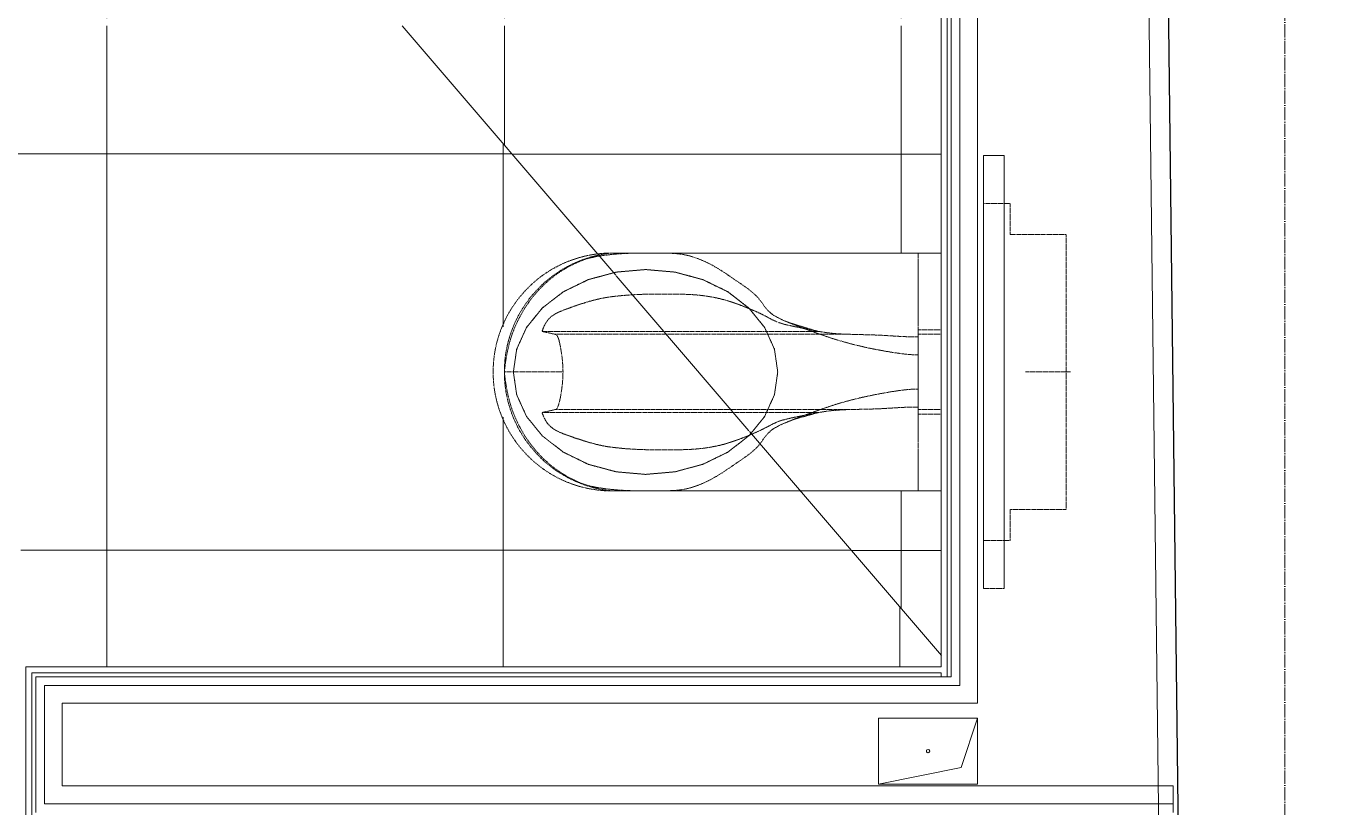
# Model space of a CAD drawing. Header units: millimetres. Extents: x -12447 to 83753, y -46415 to 46712.
# Drawn here: x 39945 to 41911, y 15898 to 17080 of the extents above; entities that cross this region are included whole.
import ezdxf
from ezdxf.xclip import XClip

# ---------------------------------------------------------------- set-up
doc = ezdxf.new("R2010")
doc.units = ezdxf.units.MM
doc.header["$XCLIPFRAME"] = 2
doc.linetypes.add('200_ШТРИХ_ш1п0_6_', pattern=[1.6, 1, -0.6])
doc.linetypes.add('ADSK_Линия сетки', pattern=[25, 20, -2.5, 0, -2.5])
doc.layers.add('1_Сущ. кусты', color=7, linetype='Continuous')
for name, color, linetype, lineweight in [('Обобщенные модели', 7, 'Continuous', 18), ('Оси', 7, 'Continuous', 9), ('Перекрытие', 7, 'Continuous', 18), ('Перекрытие штриховка', 7, 'Continuous', 18), ('Сантехника', 7, 'Continuous', 18), ('Стены несущие', 7, 'Continuous', 30), ('Стены отделка', 7, 'Continuous', 30), ('Стены штриховка', 7, 'Continuous', 9)]:
    doc.layers.add(name, color=color, linetype=linetype, lineweight=lineweight)

# ---------------------------------------------------------------- blocks, each defined once
blk = doc.blocks.new('SND_Унитаз_Jika_Olymp_с_инсталяцией - Унитаз_ выпуск прямой_ установка на пол_693х360х360_ PN30_12_ ХВ резьба HP DN15_ К гл_ кон П DN100-716055-План полов 1-го этажа')
at = {"layer": 'Сантехника', "color": 254, "linetype": '200_ШТРИХ_ш1п0_6_', "true_color": 0xdddddd}
blk.add_line((0, 836.5), (0, 850.2), dxfattribs=at)
at = {"layer": 'Сантехника', "color": 251, "linetype": '200_ШТРИХ_ш1п0_6_', "true_color": 0x666666}
for p, q in [((0, 761.4), (0, 836.5)), ((-61.3, 456.3), (-61.3, 792.9)), ((61.3, 457.2), (61.3, 792.9)), ((-57, 451.7), (-57, 773.7)), ((57, 773.7), (57, 451.7)), ((-180, 224), (-180, 687.1)), ((180, 687.1), (180, 224)), ((-61.3, 453.6), (-61.3, 455.4)), ((61.3, 453.6), (61.3, 456.3)), ((-61.3, 374.1), (-61.3, 375.6)), ((61.3, 374.1), (61.3, 375.6)), ((327.5, 125), (-327.5, 125)), ((-327.5, 94), (-327.5, 125)), ((327.5, 94), (327.5, 125)), ((-327.5, 94), (327.5, 94))]:
    blk.add_line(p, q, dxfattribs=at)
at = {"layer": 'Сантехника', "linetype": '200_ШТРИХ_ш1п0_6_'}
for p, q in [((-180, 687.1), (-180, 189)), ((180, 189), (180, 687.1)), ((-180, 224), (180, 224)), ((-180, 189), (-180, 224)), ((180, 224), (180, 189)), ((-327.5, 125), (327.5, 125)), ((-327.5, 94), (-327.5, 125)), ((-255, 85), (-255, 125)), ((-255, 125), (255, 125)), ((255, 125), (255, 85)), ((327.5, 125), (327.5, 94)), ((327.5, 94), (-327.5, 94)), ((-208, 85), (-255, 85)), ((-208, 0), (-208, 85)), ((208, 85), (208, 0)), ((255, 85), (208, 85)), ((0, 61.7), (0, -6.3)), ((208, 0), (-208, 0))]:
    blk.add_line(p, q, dxfattribs=at)
at = {"layer": 'Сантехника', "color": 253, "linetype": '200_ШТРИХ_ш1п0_6_', "true_color": 0xa3a3a3}
for p, q in [((139.7, 549.7), (151.1, 592)), ((-96.6, 480.1), (-67.3, 456.3)), ((-67.3, 456.3), (-34.5, 441.5)), ((-61.3, 375.6), (-61.3, 453.6)), ((61.3, 375.6), (61.3, 453.6)), ((-57, 436.4), (-57, 451.7)), ((-57, 348.1), (-57, 436.2)), ((-34.5, 441.5), (0, 436.5)), ((57, 451.7), (57, 436.4)), ((57, 436.2), (57, 331.8)), ((-180, 189), (-180, 224)), ((-61.3, 224), (-63.7, 224)), ((-63.7, 224), (-63.7, 189)), ((-57, 224), (-61.3, 224)), ((-55.1, 224), (-57, 224)), ((-57, 224), (-57, 189)), ((-53.6, 224), (-55.1, 224)), ((-25.8, 224), (-53.3, 224)), ((-25.8, 224), (25.8, 224)), ((25.8, 224), (53.3, 224)), ((57, 224), (53.6, 224)), ((61.3, 224), (57, 224)), ((57, 224), (57, 189)), ((63.7, 224), (61.3, 224)), ((63.7, 224), (63.7, 189)), ((180, 224), (180, 189))]:
    blk.add_line(p, q, dxfattribs=at)
at = {"layer": 'Сантехника', "color": 9, "linetype": '200_ШТРИХ_ш1п0_6_', "true_color": 0xc7c7c7}
for p, q in [((-57, 330.9), (-57, 348.1)), ((57, 331.8), (57, 330.9)), ((-28.5, 224), (-53.6, 224)), ((-53.3, 224), (-48, 224)), ((-46.9, 224), (-37.8, 224)), ((-36.8, 224), (-26.5, 224)), ((-14.8, 224), (-28.5, 224)), ((-25.8, 224), (-13.6, 224)), ((28.5, 224), (-14.8, 224)), ((-13.6, 224), (0, 224)), ((0, 224), (25.8, 224)), ((26.5, 224), (36.8, 224)), ((53.6, 224), (28.5, 224)), ((37.8, 224), (46.9, 224)), ((48, 224), (53.3, 224))]:
    blk.add_line(p, q, dxfattribs=at)
at = {"layer": 'Сантехника', "linetype": '200_ШТРИХ_ш1п0_6_', "flags": 128}
for points in [[(0, 436.5), (-34.5, 441.5), (-67.3, 456.3), (-96.6, 480.1), (-121.2, 511.8), (-139.7, 549.7), (-151.1, 592), (-155, 636.5), (-151.1, 681), (-139.7, 723.3), (-121.2, 761.2), (-96.6, 792.9), (-67.3, 816.7), (-34.5, 831.5), (0, 836.5)], [(0, 836.5), (34.5, 831.5), (67.3, 816.7), (96.6, 792.9), (121.2, 761.2), (139.7, 723.3), (151.1, 681), (155, 636.5), (151.1, 592), (139.7, 549.7), (121.2, 511.8), (96.6, 480.1), (67.3, 456.3), (34.5, 441.5), (0, 436.5)], [(-61.7, 376.2), (-71.7, 411.6), (-75, 420.3)], [(75, 420.3), (62.3, 378.9), (61.7, 376.2)]]:
    blk.add_lwpolyline(points, dxfattribs=at)
at = {"layer": 'Сантехника', "color": 251, "linetype": '200_ШТРИХ_ш1п0_6_', "true_color": 0x666666, "flags": 128}
for points in [[(0, 836.5), (-34.5, 831.5), (-67.3, 816.7), (-96.6, 792.9), (-121.2, 761.2), (-139.7, 723.3), (-151.1, 681), (-155, 636.5), (-151.1, 592), (-139.7, 549.7), (-121.2, 511.8), (-96.6, 480.1), (-67.3, 456.3), (-34.5, 441.5), (0, 436.5)], [(0, 436.5), (-34.5, 441.5), (-67.3, 456.3), (-96.6, 480.1), (-121.2, 511.8), (-139.7, 549.7), (-151.1, 592), (-155, 636.5), (-151.1, 681), (-139.7, 723.3), (-121.2, 761.2), (-96.6, 792.9), (-67.3, 816.7), (-34.5, 831.5), (0, 836.5)], [(0, 436.5), (34.5, 441.5), (67.3, 456.3), (96.6, 480.1), (121.2, 511.8), (139.7, 549.7), (151.1, 592), (155, 636.5), (151.1, 681), (139.7, 723.3), (121.2, 761.2), (96.6, 792.9), (67.3, 816.7), (34.5, 831.5), (0, 836.5)], [(0, 836.5), (34.5, 831.5), (67.3, 816.7), (96.6, 792.9), (121.2, 761.2), (139.7, 723.3), (151.1, 681), (155, 636.5), (151.1, 592), (139.7, 549.7), (121.2, 511.8), (96.6, 480.1), (67.3, 456.3), (34.5, 441.5), (0, 436.5)], [(-57, 773.7), (-59.2, 783.4), (-61.3, 792.9)], [(61.3, 792.9), (59.2, 783.4), (57, 773.7)]]:
    blk.add_lwpolyline(points, dxfattribs=at)
at = {"layer": 'Сантехника', "color": 253, "linetype": '200_ШТРИХ_ш1п0_6_', "true_color": 0xa3a3a3, "flags": 128}
for points in [[(0, 836.5), (-34.5, 831.5), (-67.3, 816.7), (-96.6, 792.9), (-121.2, 761.2), (-139.7, 723.3), (-151.1, 681), (-155, 636.5)], [(151.1, 592), (155, 636.5), (151.1, 681), (139.7, 723.3), (121.2, 761.2), (96.6, 792.9), (67.3, 816.7), (34.5, 831.5), (0, 836.5)], [(-155, 636.5), (-151.1, 592), (-139.7, 549.7), (-121.2, 511.8), (-96.6, 480.1)], [(67.3, 456.3), (96.6, 480.1), (121.2, 511.8), (139.7, 549.7)], [(0, 436.5), (34.5, 441.5), (67.3, 456.3)]]:
    blk.add_lwpolyline(points, dxfattribs=at)
at = {"layer": 'Сантехника', "linetype": '200_ШТРИХ_ш1п0_6_'}
blk.add_arc((0, 687.1), 180, 0, 180, dxfattribs=at)
at = {"layer": 'Сантехника', "color": 251, "linetype": '200_ШТРИХ_ш1п0_6_', "true_color": 0x666666}
blk.add_arc((0, 669.3), 180.9, 5.6382, 174.3618, dxfattribs=at)
for points, knots in [([(0, 850.2), (-38.3, 846.1), (-60, 838.4), (-78, 829.5), (-78.3, 829.4)], [-2.2969868, -2.2969868, -2.2969868, -2.2969868, -2.148663, -2.1463883, -2.1463883, -2.1463883, -2.1463883]), ([(78.3, 829.4), (78, 829.5), (60, 838.4), (38.3, 846.1), (0, 850.2)], [-0.1505985, -0.1505985, -0.1505985, -0.1505985, -0.1483237, 0, 0, 0, 0]), ([(-79.2, 828.9), (-96.8, 820.1), (-120.9, 803.2), (-139.4, 782.4), (-145.9, 773.8)], [-2.1438543, -2.1438543, -2.1438543, -2.1438543, -1.9948194, -1.8886336, -1.8886336, -1.8886336, -1.8886336]), ([(145.9, 773.8), (139.4, 782.4), (120.9, 803.2), (96.8, 820.1), (79.2, 828.9)], [-0.4083532, -0.4083532, -0.4083532, -0.4083532, -0.3021674, -0.1531325, -0.1531325, -0.1531325, -0.1531325]), ([(-61.7, 792.9), (-64.6, 792), (-70, 789.9), (-76.8, 785.9), (-82.4, 780.9), (-86.8, 775.2), (-90.4, 768.6), (-93.4, 761.2), (-96.3, 753.4), (-99.1, 745.3), (-101.8, 737.4), (-104.3, 729.7), (-106.6, 722.2), (-108.6, 714.9), (-110.5, 707.3), (-112.1, 699.6), (-113.4, 691.6), (-114.4, 683.5), (-115.3, 675.6), (-116, 667.8), (-116.5, 660.4), (-116.9, 655.2), (-117, 652.6)], [0.0007235, 0.0007235, 0.0007235, 0.0007235, 0.0178571, 0.0357143, 0.0535714, 0.0714286, 0.0892857, 0.1071429, 0.125, 0.1428571, 0.1607143, 0.1785714, 0.1964286, 0.2142857, 0.2321429, 0.25, 0.2678571, 0.2857143, 0.3035714, 0.3214286, 0.3392857, 0.3571429, 0.3571429, 0.3571429, 0.3571429]), ([(96, 480.2), (96.8, 482.2), (98.5, 486.4), (101, 492.6), (103.4, 499.1), (105.7, 505.6), (107.7, 512.2), (109.6, 518.8), (111.3, 525.6), (112.8, 532.6), (114, 539.6), (115.5, 548.8), (116.7, 560.2), (117.4, 572.1), (117.6, 581.2), (117.8, 587.8), (117.8, 594.4), (117.8, 603.6), (117.8, 613.3), (117.8, 622.9), (117.7, 630), (117.6, 637.2), (117.4, 644.5), (117.1, 651.7), (116.7, 658.4), (116.2, 664.9), (115.6, 671.8), (114.9, 679), (114.1, 686.2), (113.2, 693), (112.1, 699.4), (110.8, 705.9), (108.7, 714.8), (105.5, 726.3), (101.1, 739.7), (97.2, 750.8), (93.9, 759.9), (91.3, 766.6), (88.2, 772.8), (84.6, 778.3), (80.3, 783), (75, 787.1), (68.8, 790.4), (64.1, 792.2), (61.7, 792.9)], [0.2516954, 0.2516954, 0.2516954, 0.2516954, 0.265625, 0.28125, 0.296875, 0.3125, 0.328125, 0.34375, 0.359375, 0.375, 0.390625, 0.40625, 0.4375, 0.46875, 0.484375, 0.5, 0.515625, 0.53125, 0.5625, 0.578125, 0.59375, 0.609375, 0.625, 0.640625, 0.65625, 0.671875, 0.6875, 0.703125, 0.71875, 0.734375, 0.75, 0.765625, 0.78125, 0.8125, 0.84375, 0.875, 0.890625, 0.90625, 0.921875, 0.9375, 0.953125, 0.96875, 0.984375, 0.999234, 0.999234, 0.999234, 0.999234]), ([(-146.6, 772.8), (-148.3, 770.5), (-156.2, 759.4), (-166.6, 739.7), (-174.6, 716.7), (-180, 671.5), (-180, 628.9), (-180, 593), (-176.2, 566.8), (-160.9, 531.7), (-138.4, 500.1), (-117, 467.4), (-89.3, 451.4), (-77.2, 427.9), (-59.9, 381.5), (-52.9, 360.3)], [-1.884591, -1.884591, -1.884591, -1.884591, -1.856521, -1.747132, -1.635622, -1.512555, -1.376925, -1.26214, -1.152104, -1.038821, -0.91181, -0.791639, -0.684675, -0.529127, -0.357309, -0.357309, -0.357309, -0.357309]), ([(0, 761.4), (-4.3, 761.5), (-10.8, 761.7), (-19, 762.5), (-25, 763.2), (-30.6, 764), (-37.5, 765.2), (-45.1, 766.7), (-51.9, 768.6), (-56.1, 770.8), (-57, 772.6), (-57, 773.7)], [-1, -1, -1, -1, -0.857143, -0.785714, -0.714286, -0.642857, -0.571429, -0.428571, -0.285714, -0.142857, 0, 0, 0, 0]), ([(55.5, 770.7), (54.5, 770), (51.8, 768.6), (45.1, 766.7), (37.5, 765.2), (30.6, 764), (25, 763.2), (19, 762.5), (10.8, 761.7), (4.3, 761.5), (0, 761.4)], [-0.8498944, -0.8498944, -0.8498944, -0.8498944, -0.7142857, -0.5714286, -0.4285714, -0.3571429, -0.2857143, -0.2142857, -0.1428571, 0, 0, 0, 0]), ([(52.9, 360.3), (59.9, 381.5), (77.2, 427.9), (89.3, 451.4), (117, 467.4), (138.4, 500.1), (160.9, 531.7), (176.2, 566.8), (180, 593), (180, 628.9), (180, 671.5), (174.6, 716.7), (166.6, 739.7), (156.2, 759.4), (148.3, 770.5), (146.6, 772.8)], [-1.939678, -1.939678, -1.939678, -1.939678, -1.767859, -1.612311, -1.505348, -1.385176, -1.258166, -1.144883, -1.034847, -0.920061, -0.784431, -0.661365, -0.549855, -0.440465, -0.412396, -0.412396, -0.412396, -0.412396]), ([(-117, 652.6), (-117.1, 649.9), (-117.4, 644.5), (-117.7, 633.5), (-117.8, 619.6), (-117.8, 605.7), (-117.8, 595.3), (-117.8, 590.3), (-117.7, 587.8)], [0.3571429, 0.3571429, 0.3571429, 0.3571429, 0.375, 0.3928571, 0.4285714, 0.4642857, 0.4821429, 0.5, 0.5, 0.5, 0.5]), ([(-117.7, 587.2), (-117.7, 584.9), (-117.6, 580.1), (-117.3, 569.9), (-116.4, 556.1), (-114.7, 543), (-112.8, 532.6), (-111.1, 524.7), (-109.1, 516.8), (-106.8, 509.1), (-104.3, 501.6), (-100.8, 491.8), (-97.9, 484.8), (-96, 480.2)], [0.5015368, 0.5015368, 0.5015368, 0.5015368, 0.5178571, 0.5357143, 0.5714286, 0.6071429, 0.625, 0.6428571, 0.6607143, 0.6785714, 0.6964286, 0.7142857, 0.7481888, 0.7481888, 0.7481888, 0.7481888]), ([(-61.3, 374.1), (-61, 372.4), (-60.5, 369.6), (-60, 366.1), (-59.7, 364), (-59.4, 362.2), (-59.2, 360.5), (-59, 358.6), (-58.8, 357), (-58.6, 355.6), (-58.5, 354.5), (-58.4, 353.4), (-58.3, 351.9), (-58.1, 349.9), (-57.9, 347.4), (-57.7, 344.6), (-57.5, 341.5), (-57.3, 337.4), (-57.1, 334.2), (-57, 332)], [-1, -1, -1, -1, -0.8, -0.7, -0.65, -0.6, -0.55, -0.5, -0.45, -0.425, -0.4, -0.375, -0.35, -0.3, -0.25, -0.2, -0.15, -0.1, -0.0133466, -0.0133466, -0.0133466, -0.0133466]), ([(57, 330.9), (57.1, 333.5), (57.3, 337.1), (57.5, 341.5), (57.7, 344.6), (57.9, 347.4), (58.1, 349.9), (58.3, 352.3), (58.5, 354.1), (58.6, 355.6), (58.8, 357), (59, 358.6), (59.2, 360.5), (59.4, 362.2), (59.7, 364), (60, 366.1), (60.5, 369.6), (61, 372.4), (61.3, 374.1)], [-1, -1, -1, -1, -0.9, -0.85, -0.8, -0.75, -0.7, -0.65, -0.6, -0.575, -0.55, -0.5, -0.45, -0.4, -0.35, -0.3, -0.2, 0, 0, 0, 0]), ([(-52.7, 359.6), (-52.5, 359.1), (-43.8, 332.7), (-35.3, 298.5), (-25.9, 241.7), (-25.8, 224)], [-0.3554649, -0.3554649, -0.3554649, -0.3554649, -0.3512574, -0.1396534, 0, 0, 0, 0]), ([(25.8, 224), (25.9, 241.7), (35.3, 298.5), (43.8, 332.7), (52.5, 359.1), (52.7, 359.6)], [-2.2969868, -2.2969868, -2.2969868, -2.2969868, -2.1573334, -1.9457294, -1.9415219, -1.9415219, -1.9415219, -1.9415219]), ([(-57, 330.9), (-57, 328.2), (-56.9, 324.1), (-56.8, 319.2), (-56.7, 316.4), (-56.6, 314.2), (-56.5, 312), (-56.5, 309.1), (-56.4, 305.4), (-56.3, 301.6), (-56.2, 298.6), (-56.2, 296.4), (-56.1, 294.1), (-56, 291.1), (-55.9, 287.3), (-55.7, 282.8), (-55.5, 278.3), (-55.2, 273.8), (-54.9, 269.4), (-54.7, 265.7), (-54.5, 262.7), (-54.4, 260.5), (-54.3, 258.2), (-54.1, 255.2), (-53.8, 251.4), (-53.6, 246.8), (-53.4, 242.2), (-53.3, 237.7), (-53.2, 231.6), (-53.2, 227), (-53.3, 224)], [-1, -1, -1, -1, -0.916667, -0.875, -0.854167, -0.833333, -0.8125, -0.791667, -0.75, -0.708333, -0.6875, -0.666667, -0.645833, -0.625, -0.583333, -0.541667, -0.5, -0.458333, -0.416667, -0.375, -0.354167, -0.333333, -0.3125, -0.291667, -0.25, -0.208333, -0.166667, -0.125, -0.083333, 0, 0, 0, 0]), ([(53.3, 224), (53.2, 227), (53.2, 231.6), (53.3, 237.7), (53.4, 242.2), (53.6, 246.8), (53.8, 251.4), (54.1, 255.9), (54.3, 259.7), (54.5, 262.7), (54.7, 265.7), (54.9, 269.4), (55.2, 273.8), (55.5, 278.3), (55.7, 282.8), (55.9, 287.3), (56, 291.1), (56.1, 294.1), (56.2, 296.4), (56.2, 298.6), (56.3, 301.6), (56.4, 305.4), (56.5, 309.1), (56.5, 312), (56.6, 314.2), (56.7, 316.4), (56.8, 319.2), (56.9, 324.1), (57, 328.2), (57, 330.9)], [-1, -1, -1, -1, -0.916667, -0.875, -0.833333, -0.791667, -0.75, -0.708333, -0.666667, -0.645833, -0.625, -0.583333, -0.541667, -0.5, -0.458333, -0.416667, -0.375, -0.354167, -0.333333, -0.3125, -0.291667, -0.25, -0.208333, -0.1875, -0.166667, -0.145833, -0.125, -0.083333, 0, 0, 0, 0])]:
    blk.add_open_spline(points, degree=3, knots=knots, dxfattribs=at)
blk.add_open_spline([(57, 773.7), (57, 772.6), (56.5, 771.7), (55.6, 770.9)], degree=3, dxfattribs=at)
at = {"layer": 'Сантехника', "color": 253, "linetype": '200_ШТРИХ_ш1п0_6_', "true_color": 0xa3a3a3}
for points, knots in [([(-95.5, 479), (-94.6, 476.7), (-92.5, 471.9), (-89.3, 464.7), (-85.7, 457.2), (-81.9, 450.1), (-78.5, 443.7), (-76.7, 439.7), (-75.9, 437.9)], [0.7509072, 0.7509072, 0.7509072, 0.7509072, 0.7678571, 0.7857143, 0.8035714, 0.8214286, 0.8392857, 0.854279, 0.854279, 0.854279, 0.854279]), ([(75.7, 437.3), (76.2, 438.6), (77.7, 442.1), (80.5, 447.5), (83.8, 453.5), (86.9, 459.6), (91, 468.2), (93.8, 474.9), (95.6, 479.3)], [0.1460178, 0.1460178, 0.1460178, 0.1460178, 0.15625, 0.171875, 0.1875, 0.203125, 0.21875, 0.2495022, 0.2495022, 0.2495022, 0.2495022]), ([(-75.2, 436.2), (-74.5, 434.3), (-73.1, 430.1), (-70.7, 421.2), (-68.6, 411), (-66.4, 400), (-65.2, 393.7), (-64.5, 390.3), (-64.4, 389.8)], [0.8589866, 0.8589866, 0.8589866, 0.8589866, 0.875, 0.8928571, 0.9285714, 0.9464286, 0.9642857, 0.9674182, 0.9674182, 0.9674182, 0.9674182]), ([(64.3, 389.2), (65.1, 393.3), (66.4, 399.8), (68.2, 408.7), (69.6, 415.7), (71.1, 422.5), (72.7, 428.8), (74.1, 433.1), (74.9, 435.3), (74.9, 435.4)], [0.0356874, 0.0356874, 0.0356874, 0.0356874, 0.0625, 0.078125, 0.09375, 0.109375, 0.125, 0.140625, 0.1413658, 0.1413658, 0.1413658, 0.1413658]), ([(-161.7, 224), (-163.1, 224), (-166.1, 224), (-169.6, 224), (-171.3, 224)], [-0.12088332, -0.12088332, -0.12088332, -0.12088332, -0.09195154, -0.0610774, -0.0610774, -0.0610774, -0.0610774]), ([(-152.8, 224), (-152.9, 224), (-156, 224), (-158.8, 224), (-161.7, 224)], [-0.18020877, -0.18020877, -0.18020877, -0.18020877, -0.17895954, -0.12088332, -0.12088332, -0.12088332, -0.12088332]), ([(-100.6, 224), (-105, 224), (-110.9, 224), (-116.1, 224), (-117.4, 224)], [-0.36264995, -0.36264995, -0.36264995, -0.36264995, -0.3327462, -0.32235551, -0.32235551, -0.32235551, -0.32235551]), ([(124.5, 224), (121.2, 224), (113.8, 224), (105, 224), (100.6, 224)], [-0.18132497, -0.18132497, -0.18132497, -0.18132497, -0.15078706, -0.12088332, -0.12088332, -0.12088332, -0.12088332]), ([(155.8, 224), (154.9, 224), (153.9, 224), (152.9, 224), (152.8, 224)], [-0.32235551, -0.32235551, -0.32235551, -0.32235551, -0.30457372, -0.30332449, -0.30332449, -0.30332449, -0.30332449]), ([(168, 224), (167.4, 224), (166.2, 224), (165.2, 224), (164.7, 224)], [-0.40294438, -0.40294438, -0.40294438, -0.40294438, -0.39158172, -0.38279717, -0.38279717, -0.38279717, -0.38279717])]:
    blk.add_open_spline(points, degree=3, knots=knots, dxfattribs=at)
for points in [[(-75.5, 436.9), (-75.4, 436.7), (-75.4, 436.6), (-75.3, 436.4)], [(-64.4, 389.6), (-64, 387.6), (-63.6, 385.6), (-63.2, 383.7)], [(-63, 382.7), (-62.4, 379.8), (-61.9, 376.9), (-61.3, 374.1)], [(61.3, 374.1), (61.8, 376.7), (62.4, 379.5), (62.9, 382.4)], [(63, 382.8), (63.3, 384.2), (63.6, 385.6), (63.9, 386.9)], [(64, 387.8), (64.1, 388.2), (64.2, 388.6), (64.3, 389.1)], [(-57, 332), (-57, 331.6), (-57, 331.3), (-57, 330.9)], [(-177.7, 224), (-178.6, 224), (-179.3, 224), (-180, 224)], [(-174.7, 224), (-175.4, 224), (-176, 224), (-176.6, 224)], [(-171.4, 224), (-172.5, 224), (-173.6, 224), (-174.6, 224)], [(-145.7, 224), (-148.3, 224), (-150.5, 224), (-152.6, 224)], [(-117.4, 224), (-130.1, 224), (-138.7, 224), (-145.4, 224)], [(-63.7, 224), (-63.7, 224), (-82.7, 224), (-100.6, 224)], [(65.2, 224), (64.2, 224), (63.7, 224), (63.7, 224)], [(75.4, 224), (70.8, 224), (67.1, 224), (65.2, 224)], [(100.6, 224), (91.6, 224), (82.4, 224), (75.4, 224)], [(136.3, 224), (132.9, 224), (129, 224), (124.5, 224)], [(145.4, 224), (142.7, 224), (139.8, 224), (136.3, 224)], [(152.6, 224), (150.5, 224), (148.3, 224), (145.7, 224)], [(161.7, 224), (159.7, 224), (157.8, 224), (155.8, 224)], [(164.7, 224), (163.7, 224), (162.7, 224), (161.7, 224)], [(171.3, 224), (170.2, 224), (169.1, 224), (168, 224)], [(174.6, 224), (173.6, 224), (172.5, 224), (171.4, 224)], [(176.6, 224), (176, 224), (175.4, 224), (174.7, 224)], [(180, 224), (179.3, 224), (178.6, 224), (177.7, 224)]]:
    blk.add_open_spline(points, degree=3, dxfattribs=at)
blk = doc.blocks.new('GM_Отверстие прямоугольное _в плите_ - Отверстие-1433033-План полов 1-го этажа')
at = {"layer": 'Обобщенные модели'}
for p, q in [((-75, -50), (-75, 50)), ((-75, 50), (75, 50)), ((75, 50), (-75, 50)), ((-75, 50), (-75, -50)), ((-50, 25), (75, 50)), ((75, 50), (75, -50)), ((75, -50), (75, 50)), ((-75, -50), (-50, 25)), ((75, -50), (-75, -50)), ((-75, -50), (75, -50))]:
    blk.add_line(p, q, dxfattribs=at)
for start, end in [(360, 180), (180, 360), (60, 165), (300, 360), (195, 270)]:
    blk.add_arc((0, 0), 2.5, start, end, dxfattribs=at)
blk = doc.blocks.new('3')
at = {"layer": '1_Сущ. кусты', "true_color": 0xdddddd, "transparency": 33554661}
h = blk.add_hatch(color=254, dxfattribs=at)
h.dxf.hatch_style = 1
h.paths.add_polyline_path([(30205.3, -51658.2), (30205.3, -51058.2), (29059.8, -51058.2), (29059.8, -51658.2)])
h.paths.add_polyline_path([(30802.8, -52258.2), (30802.8, -51658.2), (29657.3, -51658.2), (29657.3, -52258.2)])
h.paths.add_polyline_path([(29657.3, -52258.2), (29657.3, -51658.2), (28511.8, -51658.2), (28511.8, -52258.2)])
h.paths.add_polyline_path([(30254.8, -52858.2), (30254.8, -52258.2), (29109.3, -52258.2), (29109.3, -52858.2)])
h.paths.add_polyline_path([(29706.8, -53458.2), (29706.8, -52858.2), (28561.3, -52858.2), (28561.3, -53458.2)])
h.paths.add_polyline_path([(30304.3, -54058.2), (30304.3, -53458.2), (29158.8, -53458.2), (29158.8, -54058.2)])
h.paths.add_polyline_path([(30901.8, -54658.2), (30901.8, -54058.2), (29756.3, -54058.2), (29756.3, -54658.2)])
h.paths.add_polyline_path([(29756.3, -54658.2), (29756.3, -54058.2), (28610.7, -54058.2), (28610.7, -54658.2)])
h.paths.add_polyline_path([(30353.8, -55258.2), (30353.8, -54658.2), (29208.2, -54658.2), (29208.2, -55258.2)])
h.paths.add_polyline_path([(29805.7, -55858.2), (29805.7, -55258.2), (28660.2, -55258.2), (28660.2, -55858.2)])
h.paths.add_polyline_path([(30403.2, -56458.2), (30403.2, -55858.2), (29257.7, -55858.2), (29257.7, -56458.2)])
h.paths.add_polyline_path([(31000.7, -57058.2), (31000.7, -56458.2), (29855.2, -56458.2), (29855.2, -57058.2)])
h.paths.add_polyline_path([(29855.2, -57058.2), (29855.2, -56458.2), (28709.7, -56458.2), (28709.7, -57058.2)])
h.paths.add_polyline_path([(30452.7, -57658.2), (30452.7, -57058.2), (29307.2, -57058.2), (29307.2, -57658.2)])
h.paths.add_polyline_path([(29904.7, -58258.2), (29904.7, -57658.2), (28759.2, -57658.2), (28759.2, -58258.2)])
h.paths.add_polyline_path([(30502.2, -58858.2), (30502.2, -58258.2), (29356.7, -58258.2), (29356.7, -58858.2)])
h.paths.add_polyline_path([(31099.7, -59458.2), (31099.7, -58858.2), (29954.2, -58858.2), (29954.2, -59458.2)])
h.paths.add_polyline_path([(29954.2, -59458.2), (29954.2, -58858.2), (28808.7, -58858.2), (28808.7, -59458.2)])
h.paths.add_polyline_path([(30551.7, -60058.2), (30551.7, -59458.2), (29406.2, -59458.2), (29406.2, -60058.2)])
h.paths.add_polyline_path([(30003.7, -60658.2), (30003.7, -60058.2), (28858.2, -60058.2), (28858.2, -60658.2)])
h.paths.add_polyline_path([(31948.3, -52258.2), (31948.3, -51658.2), (30802.8, -51658.2), (30802.8, -52258.2)])
h.paths.add_polyline_path([(32545.8, -52858.2), (32545.8, -52258.2), (31400.3, -52258.2), (31400.3, -52858.2)])
h.paths.add_polyline_path([(31400.3, -52858.2), (31400.3, -52258.2), (30254.8, -52258.2), (30254.8, -52858.2)])
h.paths.add_polyline_path([(31997.8, -53458.2), (31997.8, -52858.2), (30852.3, -52858.2), (30852.3, -53458.2)])
h.paths.add_polyline_path([(30852.3, -53458.2), (30852.3, -52858.2), (29706.8, -52858.2), (29706.8, -53458.2)])
h.paths.add_polyline_path([(31449.8, -54058.2), (31449.8, -53458.2), (30304.3, -53458.2), (30304.3, -54058.2)])
h.paths.add_polyline_path([(33691.4, -52858.2), (33691.4, -52258.2), (32545.8, -52258.2), (32545.8, -52858.2)])
h.paths.add_polyline_path([(34288.9, -53458.2), (34288.9, -52858.2), (33143.3, -52858.2), (33143.3, -53458.2)])
h.paths.add_polyline_path([(33143.3, -53458.2), (33143.3, -52858.2), (31997.8, -52858.2), (31997.8, -53458.2)])
h.paths.add_polyline_path([(33740.8, -54058.2), (33740.8, -53458.2), (32595.3, -53458.2), (32595.3, -54058.2)])
h.paths.add_polyline_path([(32595.3, -54058.2), (32595.3, -53458.2), (31449.8, -53458.2), (31449.8, -54058.2)])
h.paths.add_polyline_path([(33192.8, -54658.2), (33192.8, -54058.2), (32047.3, -54058.2), (32047.3, -54658.2)])
h.paths.add_polyline_path([(34338.3, -54658.2), (34338.3, -54058.2), (33192.8, -54058.2), (33192.8, -54658.2)])
h.paths.add_polyline_path([(32047.3, -54658.2), (32047.3, -54058.2), (30901.8, -54058.2), (30901.8, -54658.2)])
h.paths.add_polyline_path([(32644.8, -55258.2), (32644.8, -54658.2), (31499.3, -54658.2), (31499.3, -55258.2)])
h.paths.add_polyline_path([(31499.3, -55258.2), (31499.3, -54658.2), (30353.8, -54658.2), (30353.8, -55258.2)])
h.paths.add_polyline_path([(32096.8, -55858.2), (32096.8, -55258.2), (30951.3, -55258.2), (30951.3, -55858.2)])
h.paths.add_polyline_path([(30951.3, -55858.2), (30951.3, -55258.2), (29805.7, -55258.2), (29805.7, -55858.2)])
h.paths.add_polyline_path([(31548.8, -56458.2), (31548.8, -55858.2), (30403.2, -55858.2), (30403.2, -56458.2)])
h.paths.add_polyline_path([(33790.3, -55258.2), (33790.3, -54658.2), (32644.8, -54658.2), (32644.8, -55258.2)])
h.paths.add_polyline_path([(34387.8, -55858.2), (34387.8, -55258.2), (33242.3, -55258.2), (33242.3, -55858.2)])
h.paths.add_polyline_path([(33242.3, -55858.2), (33242.3, -55258.2), (32096.8, -55258.2), (32096.8, -55858.2)])
h.paths.add_polyline_path([(33839.8, -56458.2), (33839.8, -55858.2), (32694.3, -55858.2), (32694.3, -56458.2)])
h.paths.add_polyline_path([(32694.3, -56458.2), (32694.3, -55858.2), (31548.8, -55858.2), (31548.8, -56458.2)])
h.paths.add_polyline_path([(33291.8, -57058.2), (33291.8, -56458.2), (32146.3, -56458.2), (32146.3, -57058.2)])
h.paths.add_polyline_path([(34437.3, -57058.2), (34437.3, -56458.2), (33291.8, -56458.2), (33291.8, -57058.2)])
h.paths.add_polyline_path([(32146.3, -57058.2), (32146.3, -56458.2), (31000.7, -56458.2), (31000.7, -57058.2)])
h.paths.add_polyline_path([(32743.8, -57658.2), (32743.8, -57058.2), (31598.2, -57058.2), (31598.2, -57658.2)])
h.paths.add_polyline_path([(31598.2, -57658.2), (31598.2, -57058.2), (30452.7, -57058.2), (30452.7, -57658.2)])
h.paths.add_polyline_path([(32195.7, -58258.2), (32195.7, -57658.2), (31050.2, -57658.2), (31050.2, -58258.2)])
h.paths.add_polyline_path([(31050.2, -58258.2), (31050.2, -57658.2), (29904.7, -57658.2), (29904.7, -58258.2)])
h.paths.add_polyline_path([(31647.7, -58858.2), (31647.7, -58258.2), (30502.2, -58258.2), (30502.2, -58858.2)])
h.paths.add_polyline_path([(33889.3, -57658.2), (33889.3, -57058.2), (32743.8, -57058.2), (32743.8, -57658.2)])
h.paths.add_polyline_path([(34486.8, -58258.2), (34486.8, -57658.2), (33341.3, -57658.2), (33341.3, -58258.2)])
h.paths.add_polyline_path([(33341.3, -58258.2), (33341.3, -57658.2), (32195.7, -57658.2), (32195.7, -58258.2)])
h.paths.add_polyline_path([(33938.8, -58858.2), (33938.8, -58258.2), (32793.2, -58258.2), (32793.2, -58858.2)])
h.paths.add_polyline_path([(32793.2, -58858.2), (32793.2, -58258.2), (31647.7, -58258.2), (31647.7, -58858.2)])
h.paths.add_polyline_path([(33390.7, -59458.2), (33390.7, -58858.2), (32245.2, -58858.2), (32245.2, -59458.2)])
h.paths.add_polyline_path([(34536.3, -59458.2), (34536.3, -58858.2), (33390.7, -58858.2), (33390.7, -59458.2)])
h.paths.add_polyline_path([(32245.2, -59458.2), (32245.2, -58858.2), (31099.7, -58858.2), (31099.7, -59458.2)])
h.paths.add_polyline_path([(32842.7, -60058.2), (32842.7, -59458.2), (31697.2, -59458.2), (31697.2, -60058.2)])
h.paths.add_polyline_path([(31697.2, -60058.2), (31697.2, -59458.2), (30551.7, -59458.2), (30551.7, -60058.2)])
h.paths.add_polyline_path([(32294.7, -60658.2), (32294.7, -60058.2), (31149.2, -60058.2), (31149.2, -60658.2)])
h.paths.add_polyline_path([(31149.2, -60658.2), (31149.2, -60058.2), (30003.7, -60058.2), (30003.7, -60658.2)])
h.paths.add_polyline_path([(31746.7, -61258.2), (31746.7, -60658.2), (30601.2, -60658.2), (30601.2, -61258.2)])
h.paths.add_polyline_path([(33988.2, -60058.2), (33988.2, -59458.2), (32842.7, -59458.2), (32842.7, -60058.2)])
h.paths.add_polyline_path([(33440.2, -60658.2), (33440.2, -60058.2), (32294.7, -60058.2), (32294.7, -60658.2)])
h.paths.add_polyline_path([(34037.7, -61258.2), (34037.7, -60658.2), (32892.2, -60658.2), (32892.2, -61258.2)])
h.paths.add_polyline_path([(32892.2, -61258.2), (32892.2, -60658.2), (31746.7, -60658.2), (31746.7, -61258.2)])
h.paths.add_polyline_path([(33489.7, -61858.2), (33489.7, -61258.2), (32344.2, -61258.2), (32344.2, -61858.2)])
h.paths.add_polyline_path([(30601.2, -61258.2), (30601.2, -60658.2), (29455.7, -60658.2), (29455.7, -61258.2)])
h.paths.add_polyline_path([(31198.7, -61858.2), (31198.7, -61258.2), (30053.2, -61258.2), (30053.2, -61858.2)])
h.paths.add_polyline_path([(30053.2, -61858.2), (30053.2, -61258.2), (28907.6, -61258.2), (28907.6, -61858.2)])
h.paths.add_polyline_path([(30650.7, -62458.2), (30650.7, -61858.2), (29505.1, -61858.2), (29505.1, -62458.2)])
h.paths.add_polyline_path([(30102.6, -63058.2), (30102.6, -62458.2), (28957.1, -62458.2), (28957.1, -63058.2)])
h.paths.add_polyline_path([(32344.2, -61858.2), (32344.2, -61258.2), (31198.7, -61258.2), (31198.7, -61858.2)])
h.paths.add_polyline_path([(32941.7, -62458.2), (32941.7, -61858.2), (31796.2, -61858.2), (31796.2, -62458.2)])
h.paths.add_polyline_path([(31796.2, -62458.2), (31796.2, -61858.2), (30650.7, -61858.2), (30650.7, -62458.2)])
h.paths.add_polyline_path([(32393.7, -63058.2), (32393.7, -62458.2), (31248.2, -62458.2), (31248.2, -63058.2)])
h.paths.add_polyline_path([(31248.2, -63058.2), (31248.2, -62458.2), (30102.6, -62458.2), (30102.6, -63058.2)])
h.paths.add_polyline_path([(31845.7, -63658.2), (31845.7, -63058.2), (30700.1, -63058.2), (30700.1, -63658.2)])
h.paths.add_polyline_path([(34087.2, -62458.2), (34087.2, -61858.2), (32941.7, -61858.2), (32941.7, -62458.2)])
h.paths.add_polyline_path([(33539.2, -63058.2), (33539.2, -62458.2), (32393.7, -62458.2), (32393.7, -63058.2)])
h.paths.add_polyline_path([(34136.7, -63658.2), (34136.7, -63058.2), (32991.2, -63058.2), (32991.2, -63658.2)])
h.paths.add_polyline_path([(32991.2, -63658.2), (32991.2, -63058.2), (31845.7, -63058.2), (31845.7, -63658.2)])
h.paths.add_polyline_path([(33588.7, -64258.2), (33588.7, -63658.2), (32443.2, -63658.2), (32443.2, -64258.2)])
h.paths.add_polyline_path([(30700.1, -63658.2), (30700.1, -63058.2), (29554.6, -63058.2), (29554.6, -63658.2)])
h.paths.add_polyline_path([(31297.6, -64258.2), (31297.6, -63658.2), (30152.1, -63658.2), (30152.1, -64258.2)])
h.paths.add_polyline_path([(30152.1, -64258.2), (30152.1, -63658.2), (29006.6, -63658.2), (29006.6, -64258.2)])
h.paths.add_polyline_path([(30749.6, -64858.2), (30749.6, -64258.2), (29604.1, -64258.2), (29604.1, -64858.2)])
h.paths.add_polyline_path([(30201.6, -65458.2), (30201.6, -64858.2), (29056.1, -64858.2), (29056.1, -65458.2)])
h.paths.add_polyline_path([(32443.2, -64258.2), (32443.2, -63658.2), (31297.6, -63658.2), (31297.6, -64258.2)])
h.paths.add_polyline_path([(33040.7, -64858.2), (33040.7, -64258.2), (31895.1, -64258.2), (31895.1, -64858.2)])
h.paths.add_polyline_path([(31895.1, -64858.2), (31895.1, -64258.2), (30749.6, -64258.2), (30749.6, -64858.2)])
h.paths.add_polyline_path([(32492.6, -65458.2), (32492.6, -64858.2), (31347.1, -64858.2), (31347.1, -65458.2)])
h.paths.add_polyline_path([(31347.1, -65458.2), (31347.1, -64858.2), (30201.6, -64858.2), (30201.6, -65458.2)])
h.paths.add_polyline_path([(31944.6, -66058.2), (31944.6, -65458.2), (30799.1, -65458.2), (30799.1, -66058.2)])
h.paths.add_polyline_path([(34186.2, -64858.2), (34186.2, -64258.2), (33040.7, -64258.2), (33040.7, -64858.2)])
h.paths.add_polyline_path([(33638.2, -65458.2), (33638.2, -64858.2), (32492.6, -64858.2), (32492.6, -65458.2)])
h.paths.add_polyline_path([(34235.7, -66058.2), (34235.7, -65458.2), (33090.1, -65458.2), (33090.1, -66058.2)])
h.paths.add_polyline_path([(33090.1, -66058.2), (33090.1, -65458.2), (31944.6, -65458.2), (31944.6, -66058.2)])
h.paths.add_polyline_path([(33687.6, -66658.2), (33687.6, -66058.2), (32542.1, -66058.2), (32542.1, -66658.2)])
h.paths.add_polyline_path([(30799.1, -66058.2), (30799.1, -65458.2), (29653.6, -65458.2), (29653.6, -66058.2)])
h.paths.add_polyline_path([(31396.6, -66658.2), (31396.6, -66058.2), (30251.1, -66058.2), (30251.1, -66658.2)])
h.paths.add_polyline_path([(30251.1, -66658.2), (30251.1, -66058.2), (29105.6, -66058.2), (29105.6, -66658.2)])
h.paths.add_polyline_path([(30848.6, -67258.2), (30848.6, -66658.2), (29703.1, -66658.2), (29703.1, -67258.2)])
h.paths.add_polyline_path([(29703.1, -67258.2), (29703.1, -66658.2), (28557.5, -66658.2), (28557.5, -67258.2)])
h.paths.add_polyline_path([(32542.1, -66658.2), (32542.1, -66058.2), (31396.6, -66058.2), (31396.6, -66658.2)])
h.paths.add_polyline_path([(33139.6, -67258.2), (33139.6, -66658.2), (31994.1, -66658.2), (31994.1, -67258.2)])
h.paths.add_polyline_path([(31994.1, -67258.2), (31994.1, -66658.2), (30848.6, -66658.2), (30848.6, -67258.2)])
h.paths.add_polyline_path([(34285.1, -67258.2), (34285.1, -66658.2), (33139.6, -66658.2), (33139.6, -67258.2)])
h.paths.add_polyline_path([(29653.6, -66058.2), (29653.6, -65458.2), (28508.1, -65458.2), (28508.1, -66058.2)])
h.paths.add_polyline_path([(28858.2, -60658.2), (28858.2, -60058.2), (27712.6, -60058.2), (27712.6, -60658.2)])
h.paths.add_polyline_path([(28907.6, -61858.2), (28907.6, -61258.2), (27762.1, -61258.2), (27762.1, -61858.2)])
h.paths.add_polyline_path([(29059.8, -51658.2), (29059.8, -51058.2), (27914.3, -51058.2), (27914.3, -51658.2)])
h.paths.add_polyline_path([(29109.3, -52858.2), (29109.3, -52258.2), (27963.8, -52258.2), (27963.8, -52858.2)])
h.paths.add_polyline_path([(28660.2, -55858.2), (28660.2, -55258.2), (27514.7, -55258.2), (27514.7, -55858.2)])
h.paths.add_polyline_path([(28709.7, -57058.2), (28709.7, -56458.2), (27564.2, -56458.2), (27564.2, -57058.2)])
h.paths.add_polyline_path([(28759.2, -58258.2), (28759.2, -57658.2), (27613.7, -57658.2), (27613.7, -58258.2)])
h.paths.add_polyline_path([(28808.7, -59458.2), (28808.7, -58858.2), (27663.2, -58858.2), (27663.2, -59458.2)])
h.paths.add_polyline_path([(28957.1, -63058.2), (28957.1, -62458.2), (27811.6, -62458.2), (27811.6, -63058.2)])
h.paths.add_polyline_path([(29006.6, -64258.2), (29006.6, -63658.2), (27861.1, -63658.2), (27861.1, -64258.2)])
h.paths.add_polyline_path([(29056.1, -65458.2), (29056.1, -64858.2), (27910.6, -64858.2), (27910.6, -65458.2)])
h.paths.add_polyline_path([(29105.6, -66658.2), (29105.6, -66058.2), (27960, -66058.2), (27960, -66658.2)])
h.paths.add_polyline_path([(32641.1, -69058.2), (32641.1, -68458.2), (31495.6, -68458.2), (31495.6, -69058.2)])
h.paths.add_polyline_path([(34932.1, -69058.2), (34932.1, -68458.2), (33786.6, -68458.2), (33786.6, -69058.2)])
h.paths.add_polyline_path([(33786.6, -69058.2), (33786.6, -68458.2), (32641.1, -68458.2), (32641.1, -69058.2)])
h.paths.add_polyline_path([(33189.1, -68458.2), (33189.1, -67858.2), (32043.6, -67858.2), (32043.6, -68458.2)])
h.paths.add_polyline_path([(34334.6, -68458.2), (34334.6, -67858.2), (33189.1, -67858.2), (33189.1, -68458.2)])
h.paths.add_polyline_path([(32591.6, -67858.2), (32591.6, -67258.2), (31446.1, -67258.2), (31446.1, -67858.2)])
h.paths.add_polyline_path([(33737.1, -67858.2), (33737.1, -67258.2), (32591.6, -67258.2), (32591.6, -67858.2)])
h.paths.add_polyline_path([(30898.1, -68458.2), (30898.1, -67858.2), (29752.5, -67858.2), (29752.5, -68458.2)])
h.paths.add_polyline_path([(32043.6, -68458.2), (32043.6, -67858.2), (30898.1, -67858.2), (30898.1, -68458.2)])
h.paths.add_polyline_path([(31446.1, -67858.2), (31446.1, -67258.2), (30300.6, -67258.2), (30300.6, -67858.2)])
h.paths.add_polyline_path([(30300.6, -67858.2), (30300.6, -67258.2), (29155, -67258.2), (29155, -67858.2)])
h.paths.add_polyline_path([(29155, -67858.2), (29155, -67258.2), (28009.5, -67258.2), (28009.5, -67858.2)])
h.paths.add_polyline_path([(29455.7, -61258.2), (29455.7, -60658.2), (28310.1, -60658.2), (28310.1, -61258.2)])
h.paths.add_polyline_path([(29158.8, -54058.2), (29158.8, -53458.2), (28013.2, -53458.2), (28013.2, -54058.2)])
h.paths.add_polyline_path([(29208.2, -55258.2), (29208.2, -54658.2), (28062.7, -54658.2), (28062.7, -55258.2)])
h.paths.add_polyline_path([(29257.7, -56458.2), (29257.7, -55858.2), (28112.2, -55858.2), (28112.2, -56458.2)])
h.paths.add_polyline_path([(29307.2, -57658.2), (29307.2, -57058.2), (28161.7, -57058.2), (28161.7, -57658.2)])
h.paths.add_polyline_path([(29356.7, -58858.2), (29356.7, -58258.2), (28211.2, -58258.2), (28211.2, -58858.2)])
h.paths.add_polyline_path([(29406.2, -60058.2), (29406.2, -59458.2), (28260.7, -59458.2), (28260.7, -60058.2)])
h.paths.add_polyline_path([(29505.1, -62458.2), (29505.1, -61858.2), (28359.6, -61858.2), (28359.6, -62458.2)])
h.paths.add_polyline_path([(29604.1, -64858.2), (29604.1, -64258.2), (28458.6, -64258.2), (28458.6, -64858.2)])
h.paths.add_polyline_path([(29554.6, -63658.2), (29554.6, -63058.2), (28409.1, -63058.2), (28409.1, -63658.2)])

msp = doc.modelspace()

# ---------------------------------------------------------------- hatches: boundary and pattern name
at = {"layer": 'Перекрытие штриховка', "lineweight": 9, "true_color": 0x787878}
h = msp.add_hatch(dxfattribs=at)
h.set_pattern_fill('FP_148', color=8, style=0, pattern_type=2)
h.set_pattern_definition([(270, (39468.7, 15085.66), (599.97, 4e-14), []), (0, (39468.7, 15085.66), (0, 600), [])])
h.paths.add_polyline_path([(41330, 16127.409), (41330, 16376.318), (41116.773, 16376.318), (41126.378, 16365.105)])
h.paths.add_polyline_path([(40810.766, 16733.533), (40837.996, 16736.318), (41330, 16736.318), (41330, 20078.318), (41252.483, 20078.318), (39245, 18711.318), (39245, 18561.318), (40503.773, 17091.898), (41307, 17091.898), (41307, 17079.898), (40514.053, 17079.898), (40808.38, 16736.318)])
h.paths.add_polyline_path([(41291.678, 17416.318), (40796.923, 17416.318), (40750.336, 17422.451), (40706.923, 17440.433), (40669.644, 17469.039), (40641.039, 17506.318), (40623.056, 17549.731), (40616.923, 17596.318), (40623.056, 17642.905), (40641.039, 17686.318), (40669.644, 17723.597), (40706.923, 17752.203), (40751.13, 17770.289), (40802.996, 17776.318), (41310, 17776.318), (41310, 17416.318)])
h.paths.add_polyline_path([(39925, 17866.898), (39925, 18053.898), (41305, 18053.898), (41305, 18041.898), (39937, 18041.898), (39937, 17866.898), (39927, 17866.898)])
h.paths.add_polyline_path([(41310, 19053.898), (40710, 19053.898), (40710, 19065.898), (41310, 19065.898)])
h = msp.add_hatch(dxfattribs=at)
h.set_pattern_fill('FP_149', color=8, style=0, pattern_type=2)
h.set_pattern_definition([(270, (40066.7, 16886.17), (600, 4e-14), []), (0, (40066.7, 16886.17), (0, 599.98), [])])
h.paths.add_polyline_path([(38813.725, 16109.898), (41330, 16109.898), (41330, 16127.409), (41116.773, 16376.318), (40831.923, 16376.318), (40785.336, 16382.451), (40741.923, 16400.433), (40704.644, 16429.039), (40676.039, 16466.318), (40658.056, 16509.731), (40651.923, 16556.318), (40658.056, 16602.905), (40676.039, 16646.318), (40704.644, 16683.597), (40741.923, 16712.203), (40786.13, 16730.289), (40810.766, 16733.533), (40514.053, 17079.898), (39937, 17079.898), (39937, 16904.898), (39925, 16904.898), (39925, 17079.898), (39927, 17079.898), (39927, 17091.898), (39925, 17091.898), (39925, 17266.898), (39937, 17266.898), (39937, 17091.898), (40503.773, 17091.898), (39245, 18561.318), (39095, 18561.318), (38755.832, 16700.481), (38764.352, 16109.898), (38804.725, 16109.898)])
h.paths.add_polyline_path([(38706.346, 16109.898), (38731.348, 16109.898), (38725.249, 16532.689), (38702.08, 16405.574)])
h.paths.add_polyline_path([(39937, 16129.898), (39925, 16129.898), (39925, 16304.898), (39937, 16304.898)])
h = msp.add_hatch(dxfattribs=at)
h.set_pattern_fill('FP_56', color=8, style=0, pattern_type=2)
h.set_pattern_definition([(270, (38266.7, 16285.66), (600, 4e-14), []), (0, (38266.7, 16285.66), (0, 600), [])])
h.paths.add_polyline_path([(40053.5, 12210.656), (40053.5, 12280.656), (40005.565, 12280.656), (40005.565, 12287.156), (39989.065, 12287.156), (39989.065, 12314.156), (39977.565, 12314.156), (39977.565, 12320.656), (40053.5, 12321.703), (40053.5, 12650.656), (40081.713, 12650.656), (40081.713, 12687.156), (40066.713, 12687.156), (40066.713, 13450.174), (41200, 13450.174), (41148.82, 13455.94), (41098.942, 13473.746), (41056.597, 13500.353), (41020.179, 13536.771), (40992.777, 13580.381), (40975.767, 13628.994), (40970, 13680.174), (40971.127, 15655.174), (40975.767, 15696.354), (40992.777, 15744.967), (41020.179, 15788.576), (41056.597, 15824.995), (41100.207, 15852.397), (41148.82, 15869.407), (41197.557, 15874.898), (39945, 15874.898), (39945, 16109.898), (38764.352, 16109.898), (38813.725, 12703.656), (39034.565, 12703.656), (39034.565, 12650.656), (39043.5, 12650.656), (39043.5, 12320.656), (39121.565, 12320.656), (39121.565, 12314.156), (39110.065, 12314.156), (39110.065, 12287.156), (39093.565, 12287.156), (39093.565, 12280.656), (39043.5, 12280.656), (39043.5, 12210.656), (39219.809, 12210.656), (39104.195, 12277.406), (39107.445, 12283.036), (39117.474, 12277.406), (39131.113, 12300.547), (39140.863, 12294.918), (39144.113, 12300.547), (39299.809, 12210.656), (40046.13, 12210.656)])
h.paths.add_polyline_path([(38781.251, 12650.656), (38781.251, 12670.656), (38797.226, 12670.656), (38797.226, 12687.156), (38780.723, 12687.265), (38731.348, 16109.898), (38706.346, 16109.898), (38756.248, 12650.656), (38780.963, 12650.656)])
h.paths.add_polyline_path([(41330, 13450.174), (41390, 13450.174), (41390, 13550.174), (41387.118, 13530.665), (41378.582, 13511.905), (41364.72, 13494.617), (41346.066, 13479.463), (41320.74, 13466.102), (41297.403, 13457.786), (41269.264, 13452.095), (41255, 13450.174), (41329.712, 13450.174)])
h.paths.add_polyline_path([(41390, 15775.174), (41390, 15874.898), (41255, 15874.189), (41269.264, 15873.252), (41297.403, 15867.562), (41323.336, 15858.321), (41346.066, 15845.884), (41367.758, 15826.943), (41378.582, 15813.442), (41387.118, 15794.683)])

# ---------------------------------------------------------------- linework, layer by layer
at = {"layer": 'Оси', "linetype": 'ADSK_Линия сетки'}
msp.add_line((41849.565, -6380.761), (41849.565, 21357.013), dxfattribs=at)
at = {"layer": 'Перекрытие'}
for p, q in [((40514.053, 17079.898), (40837.289, 16702.571)), ((41039.809, 16466.161), (41330.039, 16127.363))]:
    msp.add_line(p, q, dxfattribs=at)
at = {"layer": 'Перекрытие', "color": 251, "true_color": 0x666666}
msp.add_line((40837.996, 16701.746), (41038.866, 16467.261), dxfattribs=at)
at = {"layer": 'Стены несущие'}
msp.add_line((41711.472, 13980.066), (41637.923, 20141.318), dxfattribs=at)
at = {"layer": 'Стены отделка', "lineweight": 9}
for p, q in [((41680.93, 14025.31), (41608.118, 20124.876)), ((41330, 20096.318), (41330, 16109.898)), ((41345, 16094.898), (41345, 20106.318)), ((41385, 16054.898), (41385, 20106.318)), ((41330, 16109.898), (39945, 16109.898)), ((39945, 16109.898), (39945, 15874.898)), ((41345, 16094.898), (39960, 16094.898)), ((39960, 15889.898), (39960, 16094.898)), ((40000, 16054.898), (41385, 16054.898)), ((40000, 15929.898), (40000, 16054.898)), ((41680.927, 15929.898), (40000, 15929.898)), ((41680.927, 15889.898), (41680.927, 15929.898))]:
    msp.add_line(p, q, dxfattribs=at)
at = {"layer": 'Стены штриховка'}
for p, q in [((41339, 20096.318), (41339, 16094.898)), ((41358, 16081.898), (41358, 20078.318)), ((41330, 16100.898), (39954, 16100.898)), ((39954, 16100.898), (39954, 15883.898)), ((41330, 16094.898), (41330, 16100.898)), ((41358, 16081.898), (39973, 16081.898)), ((39973, 16081.898), (39973, 15902.898)), ((41680.927, 15902.898), (39973, 15902.898))]:
    msp.add_line(p, q, dxfattribs=at)

# ---------------------------------------------------------------- block references
at = {"color": 8, "true_color": 0x787878}
ref = msp.add_blockref('3', (13365.265, 71398.384), dxfattribs=at)
XClip(ref).set_block_clipping_path([(33464.8197652226, -54893.7296345023), (35017.8882023668, -54893.7296345023), (35017.8882023668, -54908.7296345023), (35588.7347487364, -54515.7688839619), (35337.83079701, -55210.9380466635), (35337.8197652226, -58080.4526906166), (35099.3506414325, -58080.4526906166), (35099.3506414325, -58558.7296452611), (34969.8197652226, -58558.7296452611), (34969.8197652226, -58653.7296452611), (34874.8197652226, -58653.7296452611), (34874.8197652226, -58662.7296452611), (34884.8197652226, -58662.7296452611), (34884.8197652226, -58714.7296452611), (34899.8197652226, -58714.7296452611), (34899.8197652226, -58723.7296452611), (34884.4274603772, -58723.7296452611), (34882.5255365885, -58720.435416627), (34876.8197652225, -58723.7296452611), (34872.8804549934, -58723.7296452611), (34847.8652825507, -58680.4020956302), (34839.2050285128, -58685.4020956302), (34834.7050285128, -58677.6078669962), (34754.8197652226, -58723.7296452611), (33664.8197652226, -58723.7296452611), (33584.9345019323, -58677.6078669962), (33580.4345019323, -58685.4020956302), (33571.7742478945, -58680.4020956302), (33546.7590754518, -58723.7296452611), (33542.8197652225, -58723.7296452611), (33537.1139938566, -58720.435416627), (33535.212070068, -58723.7296452611), (33519.8197652226, -58723.7296452611), (33519.8197652226, -58714.7296452611), (33534.8197652226, -58714.7296452611), (33534.8197652226, -58662.7296452611), (33544.8197652226, -58662.7296452611), (33544.8197652226, -58653.7296452611), (33449.8197652226, -58653.7296452611), (33449.8197652226, -58558.7296452611), (32821.008571622, -58558.7296452611), (32821.008571622, -58533.4796345023), (33317.008571622, -58533.4796345023), (33317.0085716221, -54933.4796345023), (32821.0085716221, -54933.4796345023), (32821.0085716221, -54908.7296345023), (33464.8197652226, -54908.7296345023)])
at = {"layer": 'Обобщенные модели', "rotation": 180}
msp.add_blockref('GM_Отверстие прямоугольное _в плите_ - Отверстие-1433033-План полов 1-го этажа', (41310, 15982.541), dxfattribs=at)
at = {"layer": 'Сантехника', "linetype": '200_ШТРИХ_ш1п0_6_', "rotation": 89.99999999999962}
msp.add_blockref('SND_Унитаз_Jika_Olymp_с_инсталяцией - Унитаз_ выпуск прямой_ установка на пол_693х360х360_ PN30_12_ ХВ резьба HP DN15_ К гл_ кон П DN100-716055-План полов 1-го этажа', (41519, 16556.318), dxfattribs=at)

doc.saveas('drawing.dxf')
